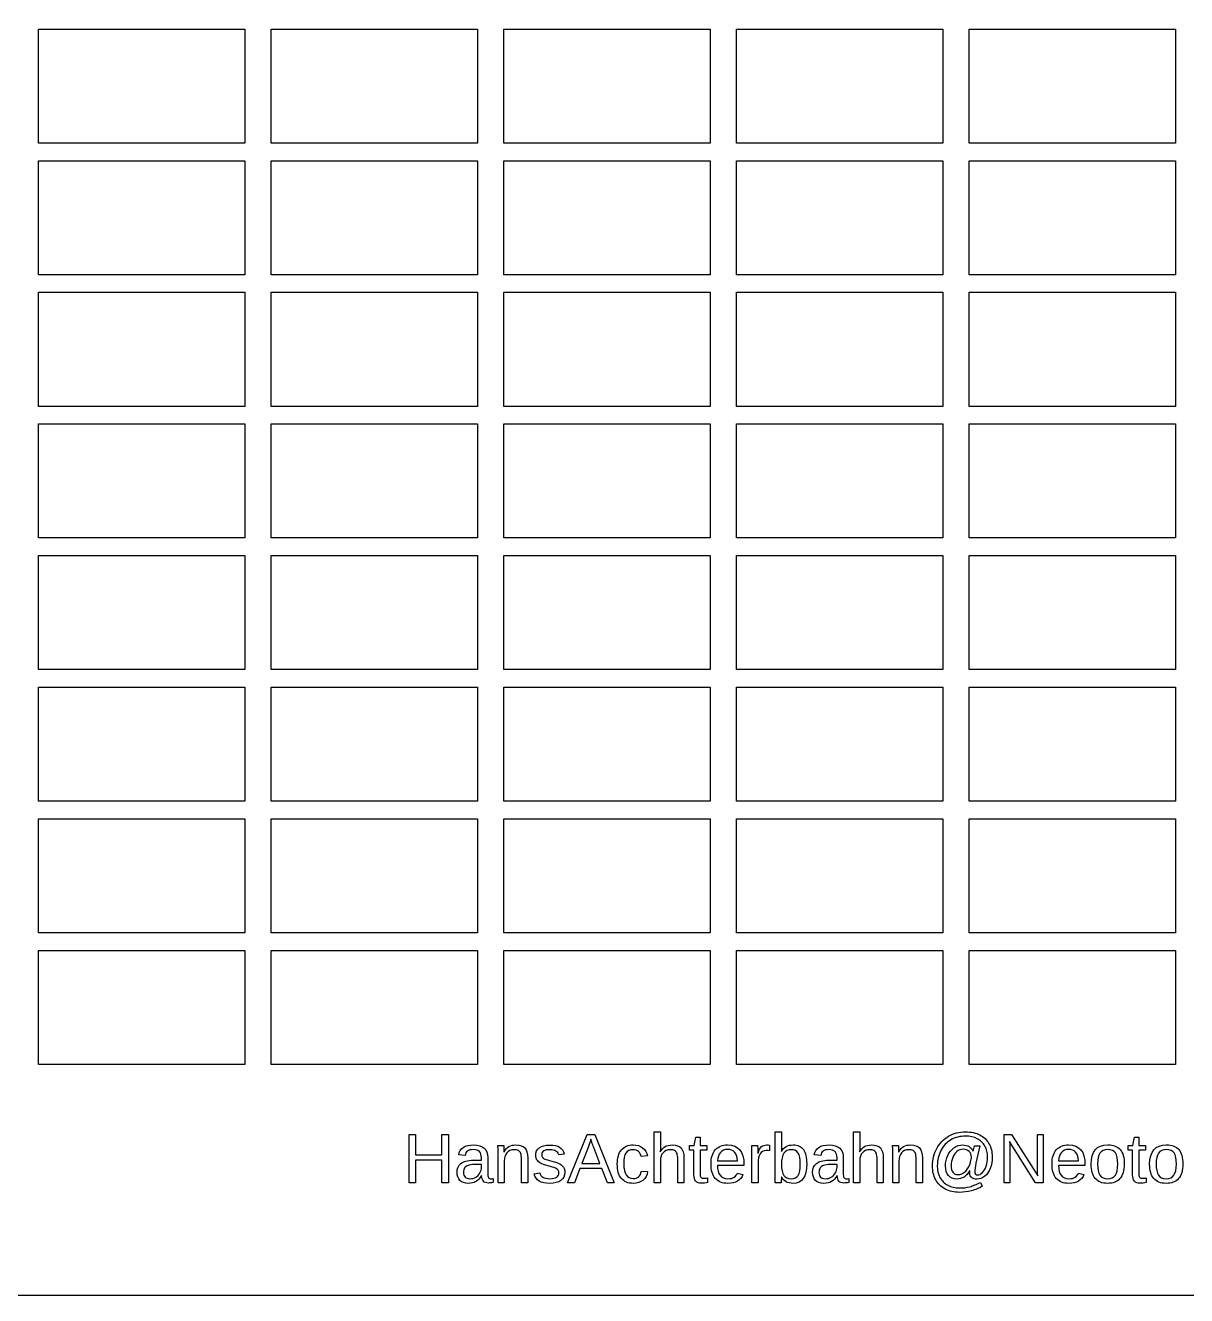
# Model space of a CAD drawing. Extents: x 0 to 218, y 0 to 155.
# Drawn here: x 57.7 to 127.7, y 0.1 to 76.7 of the extents above; entities that cross this region are included whole.
import ezdxf

# ---------------------------------------------------------------- set-up
doc = ezdxf.new("R2010")
doc.units = 0
doc.layers.add('Ebene_1', color=7, linetype='CONTINUOUS')

msp = doc.modelspace()

# ---------------------------------------------------------------- linework, layer by layer
at = {"layer": 'Ebene_1', "color": 7}
for points in [[(0.131722, 154.868278), (217.86828, 154.868278), (217.86828, 154.868278), (217.86828, 0.131717), (217.86828, 0.131717), (0.131722, 0.131717), (0.131722, 0.131717), (0.131722, 154.868278), (0.131722, 154.868278)], [(58.504169, 76.514539), (70.939586, 76.514539), (70.939586, 76.514539), (70.939586, 69.635369), (70.939586, 69.635369), (58.504169, 69.635369), (58.504169, 69.635369), (58.504169, 76.514539), (58.504169, 76.514539)], [(72.527084, 76.514539), (84.962501, 76.514539), (84.962501, 76.514539), (84.962501, 69.635369), (84.962501, 69.635369), (72.527084, 69.635369), (72.527084, 69.635369), (72.527084, 76.514539), (72.527084, 76.514539)], [(86.550003, 76.514539), (98.985419, 76.514539), (98.985419, 76.514539), (98.985419, 69.635369), (98.985419, 69.635369), (86.550003, 69.635369), (86.550003, 69.635369), (86.550003, 76.514539), (86.550003, 76.514539)], [(100.572922, 76.514539), (113.00834, 76.514539), (113.00834, 76.514539), (113.00834, 69.635369), (113.00834, 69.635369), (100.572922, 69.635369), (100.572922, 69.635369), (100.572922, 76.514539), (100.572922, 76.514539)], [(114.59587, 76.514539), (127.03129, 76.514539), (127.03129, 76.514539), (127.03129, 69.635369), (127.03129, 69.635369), (114.59587, 69.635369), (114.59587, 69.635369), (114.59587, 76.514539), (114.59587, 76.514539)], [(58.504169, 68.577031), (70.939586, 68.577031), (70.939586, 68.577031), (70.939586, 61.697862), (70.939586, 61.697862), (58.504169, 61.697862), (58.504169, 61.697862), (58.504169, 68.577031), (58.504169, 68.577031)], [(72.527084, 68.577031), (84.962501, 68.577031), (84.962501, 68.577031), (84.962501, 61.697862), (84.962501, 61.697862), (72.527084, 61.697862), (72.527084, 61.697862), (72.527084, 68.577031), (72.527084, 68.577031)], [(86.550003, 68.577031), (98.985419, 68.577031), (98.985419, 68.577031), (98.985419, 61.697862), (98.985419, 61.697862), (86.550003, 61.697862), (86.550003, 61.697862), (86.550003, 68.577031), (86.550003, 68.577031)], [(100.572922, 68.577031), (113.00834, 68.577031), (113.00834, 68.577031), (113.00834, 61.697862), (113.00834, 61.697862), (100.572922, 61.697862), (100.572922, 61.697862), (100.572922, 68.577031), (100.572922, 68.577031)], [(114.59587, 68.577031), (127.03129, 68.577031), (127.03129, 68.577031), (127.03129, 61.697862), (127.03129, 61.697862), (114.59587, 61.697862), (114.59587, 61.697862), (114.59587, 68.577031), (114.59587, 68.577031)], [(58.504169, 60.639523), (70.939586, 60.639523), (70.939586, 60.639523), (70.939586, 53.760354), (70.939586, 53.760354), (58.504169, 53.760354), (58.504169, 53.760354), (58.504169, 60.639523), (58.504169, 60.639523)], [(72.527084, 60.639523), (84.962501, 60.639523), (84.962501, 60.639523), (84.962501, 53.760354), (84.962501, 53.760354), (72.527084, 53.760354), (72.527084, 53.760354), (72.527084, 60.639523), (72.527084, 60.639523)], [(86.550003, 60.639523), (98.985419, 60.639523), (98.985419, 60.639523), (98.985419, 53.760354), (98.985419, 53.760354), (86.550003, 53.760354), (86.550003, 53.760354), (86.550003, 60.639523), (86.550003, 60.639523)], [(100.572922, 60.639523), (113.00834, 60.639523), (113.00834, 60.639523), (113.00834, 53.760354), (113.00834, 53.760354), (100.572922, 53.760354), (100.572922, 53.760354), (100.572922, 60.639523), (100.572922, 60.639523)], [(114.59587, 60.639523), (127.03129, 60.639523), (127.03129, 60.639523), (127.03129, 53.760354), (127.03129, 53.760354), (114.59587, 53.760354), (114.59587, 53.760354), (114.59587, 60.639523), (114.59587, 60.639523)], [(58.504169, 52.702039), (70.939586, 52.702039), (70.939586, 52.702039), (70.939586, 45.822867), (70.939586, 45.822867), (58.504169, 45.822867), (58.504169, 45.822867), (58.504169, 52.702039), (58.504169, 52.702039)], [(72.527084, 52.702039), (84.962501, 52.702039), (84.962501, 52.702039), (84.962501, 45.822867), (84.962501, 45.822867), (72.527084, 45.822867), (72.527084, 45.822867), (72.527084, 52.702039), (72.527084, 52.702039)], [(86.550003, 52.702039), (98.985419, 52.702039), (98.985419, 52.702039), (98.985419, 45.822867), (98.985419, 45.822867), (86.550003, 45.822867), (86.550003, 45.822867), (86.550003, 52.702039), (86.550003, 52.702039)], [(100.572922, 52.702039), (113.00834, 52.702039), (113.00834, 52.702039), (113.00834, 45.822867), (113.00834, 45.822867), (100.572922, 45.822867), (100.572922, 45.822867), (100.572922, 52.702039), (100.572922, 52.702039)], [(114.59587, 52.702039), (127.03129, 52.702039), (127.03129, 52.702039), (127.03129, 45.822867), (127.03129, 45.822867), (114.59587, 45.822867), (114.59587, 45.822867), (114.59587, 52.702039), (114.59587, 52.702039)], [(58.504169, 44.764527), (70.939586, 44.764527), (70.939586, 44.764527), (70.939586, 37.885357), (70.939586, 37.885357), (58.504169, 37.885357), (58.504169, 37.885357), (58.504169, 44.764527), (58.504169, 44.764527)], [(72.527084, 44.764527), (84.962501, 44.764527), (84.962501, 44.764527), (84.962501, 37.885357), (84.962501, 37.885357), (72.527084, 37.885357), (72.527084, 37.885357), (72.527084, 44.764527), (72.527084, 44.764527)], [(86.550003, 44.764527), (98.985419, 44.764527), (98.985419, 44.764527), (98.985419, 37.885357), (98.985419, 37.885357), (86.550003, 37.885357), (86.550003, 37.885357), (86.550003, 44.764527), (86.550003, 44.764527)], [(100.572922, 44.764527), (113.00834, 44.764527), (113.00834, 44.764527), (113.00834, 37.885357), (113.00834, 37.885357), (100.572922, 37.885357), (100.572922, 37.885357), (100.572922, 44.764527), (100.572922, 44.764527)], [(114.59587, 44.764527), (127.03129, 44.764527), (127.03129, 44.764527), (127.03129, 37.885357), (127.03129, 37.885357), (114.59587, 37.885357), (114.59587, 37.885357), (114.59587, 44.764527), (114.59587, 44.764527)], [(58.504169, 36.827027), (70.939586, 36.827027), (70.939586, 36.827027), (70.939586, 29.947857), (70.939586, 29.947857), (58.504169, 29.947857), (58.504169, 29.947857), (58.504169, 36.827027), (58.504169, 36.827027)], [(72.527084, 36.827027), (84.962501, 36.827027), (84.962501, 36.827027), (84.962501, 29.947857), (84.962501, 29.947857), (72.527084, 29.947857), (72.527084, 29.947857), (72.527084, 36.827027), (72.527084, 36.827027)], [(86.550003, 36.827027), (98.985419, 36.827027), (98.985419, 36.827027), (98.985419, 29.947857), (98.985419, 29.947857), (86.550003, 29.947857), (86.550003, 29.947857), (86.550003, 36.827027), (86.550003, 36.827027)], [(100.572922, 36.827027), (113.00834, 36.827027), (113.00834, 36.827027), (113.00834, 29.947857), (113.00834, 29.947857), (100.572922, 29.947857), (100.572922, 29.947857), (100.572922, 36.827027), (100.572922, 36.827027)], [(114.59587, 36.827027), (127.03129, 36.827027), (127.03129, 36.827027), (127.03129, 29.947857), (127.03129, 29.947857), (114.59587, 29.947857), (114.59587, 29.947857), (114.59587, 36.827027), (114.59587, 36.827027)], [(58.504169, 28.889527), (70.939586, 28.889527), (70.939586, 28.889527), (70.939586, 22.010357), (70.939586, 22.010357), (58.504169, 22.010357), (58.504169, 22.010357), (58.504169, 28.889527), (58.504169, 28.889527)], [(72.527084, 28.889527), (84.962501, 28.889527), (84.962501, 28.889527), (84.962501, 22.010357), (84.962501, 22.010357), (72.527084, 22.010357), (72.527084, 22.010357), (72.527084, 28.889527), (72.527084, 28.889527)], [(86.550003, 28.889527), (98.985419, 28.889527), (98.985419, 28.889527), (98.985419, 22.010357), (98.985419, 22.010357), (86.550003, 22.010357), (86.550003, 22.010357), (86.550003, 28.889527), (86.550003, 28.889527)], [(100.572922, 28.889527), (113.00834, 28.889527), (113.00834, 28.889527), (113.00834, 22.010357), (113.00834, 22.010357), (100.572922, 22.010357), (100.572922, 22.010357), (100.572922, 28.889527), (100.572922, 28.889527)], [(114.59587, 28.889527), (127.03129, 28.889527), (127.03129, 28.889527), (127.03129, 22.010357), (127.03129, 22.010357), (114.59587, 22.010357), (114.59587, 22.010357), (114.59587, 28.889527), (114.59587, 28.889527)], [(58.504169, 20.952057), (70.939586, 20.952057), (70.939586, 20.952057), (70.939586, 14.072887), (70.939586, 14.072887), (58.504169, 14.072887), (58.504169, 14.072887), (58.504169, 20.952057), (58.504169, 20.952057)], [(72.527084, 20.952057), (84.962501, 20.952057), (84.962501, 20.952057), (84.962501, 14.072887), (84.962501, 14.072887), (72.527084, 14.072887), (72.527084, 14.072887), (72.527084, 20.952057), (72.527084, 20.952057)], [(86.550003, 20.952057), (98.985419, 20.952057), (98.985419, 20.952057), (98.985419, 14.072887), (98.985419, 14.072887), (86.550003, 14.072887), (86.550003, 14.072887), (86.550003, 20.952057), (86.550003, 20.952057)], [(100.572922, 20.952057), (113.00834, 20.952057), (113.00834, 20.952057), (113.00834, 14.072887), (113.00834, 14.072887), (100.572922, 14.072887), (100.572922, 14.072887), (100.572922, 20.952057), (100.572922, 20.952057)], [(114.59587, 20.952057), (127.03129, 20.952057), (127.03129, 20.952057), (127.03129, 14.072887), (127.03129, 14.072887), (114.59587, 14.072887), (114.59587, 14.072887), (114.59587, 20.952057), (114.59587, 20.952057)], [(82.806757, 6.941327), (82.806757, 8.291117), (81.231659, 8.291117), (81.231659, 6.941327), (80.836851, 6.941327), (80.836851, 9.853807), (81.231659, 9.853807), (81.231659, 8.621847), (82.806757, 8.621847), (82.806757, 9.853807), (83.201565, 9.853807), (83.201565, 6.941327)], [(92.790643, 6.941327), (92.457847, 7.792957), (91.130796, 7.792957), (90.795933, 6.941327), (90.386656, 6.941327), (91.575214, 9.853807), (92.023765, 9.853807), (93.193719, 6.941327)], [(114.72824, 8.485457)], [(93.774562, 8.069987)], [(104.40957, 8.057537)], [(104.800253, 8.069867)], [(123.55052, 8.061667)], [(123.94119, 8.061667)], [(127.08105, 8.061667)], [(127.47173, 8.061667)], [(90.225426, 7.559407)]]:
    msp.add_lwpolyline(points, close=True, dxfattribs=at)
for points in [[(95.988379, 8.260057), (95.988379, 6.941277), (95.61631, 6.941277), (95.61631, 10.008787), (95.988381, 10.008787), (95.988381, 9.210907)], [(102.908891, 7.402227), (102.908891, 10.008787), (103.280962, 10.008787), (103.280962, 9.134427)], [(108.00213, 8.260057), (108.00213, 6.941277), (107.63006, 6.941277), (107.63006, 10.008787), (108.00213, 10.008787), (108.00213, 9.210907)], [(91.794322, 9.556157), (91.775722, 9.498257)], [(91.850136, 9.384567), (91.794322, 9.556157)], [(98.001694, 7.414697), (98.001694, 8.907107), (97.743312, 8.907107), (97.743312, 9.177897), (98.016164, 9.177897), (98.125718, 9.678117), (98.373765, 9.678117), (98.373765, 9.177897), (98.787176, 9.177897), (98.787176, 8.907107), (98.373765, 8.907107), (98.373765, 7.495307)], [(102.549257, 9.198527), (102.549257, 8.857457)], [(118.58545, 6.941327), (117.02689, 9.421797), (117.03719, 9.221287), (117.04749, 8.876097), (117.04749, 6.941327), (116.69609, 6.941327), (116.69609, 9.853807), (117.15497, 9.853807), (118.73007, 7.356807)], [(118.70527, 7.943847), (118.70527, 9.853807), (119.0608, 9.853807), (119.0608, 6.941327), (118.58545, 6.941327)], [(124.44349, 7.414697), (124.44349, 8.907107), (124.18511, 8.907107), (124.18511, 9.177897), (124.45796, 9.177897), (124.56751, 9.678117), (124.81556, 9.678117), (124.81556, 9.177897), (125.22897, 9.177897), (125.22897, 8.907107), (124.81556, 8.907107), (124.81556, 7.495307)], [(84.21649, 8.580287), (83.827883, 8.615387)], [(84.69398, 8.297317), (85.196275, 8.305317), (85.196275, 8.427267)], [(85.572479, 8.466557), (85.572479, 7.503307)], [(86.186396, 9.177837), (86.537796, 9.177837)], [(86.570867, 8.237317), (86.570867, 6.941277), (86.198796, 6.941277), (86.198796, 8.700347)], [(86.554296, 8.795437), (86.560496, 8.795437)], [(87.984699, 8.431587), (87.984699, 6.941237), (87.610598, 6.941327)], [(90.186153, 8.665267), (89.85129, 8.623967)], [(91.62276, 9.057977), (91.25069, 8.100927), (92.340029, 8.100927), (91.965891, 9.062107)], [(95.198765, 8.551577), (94.816359, 8.522677)], [(95.971781, 8.795427), (95.978045, 8.795477)], [(97.402248, 8.431677), (97.402248, 6.941327), (97.02811, 6.941327), (97.02811, 8.359327)], [(101.490889, 9.177887), (101.842289, 9.177887)], [(101.503289, 6.941327), (101.503289, 8.656987)], [(101.858829, 8.721067), (101.867129, 8.721067)], [(103.272662, 8.818167), (103.280962, 8.818167)], [(105.64774, 8.580287), (105.25913, 8.615387)], [(106.12523, 8.297317), (106.62752, 8.305317), (106.62752, 8.427267)], [(107.00373, 8.466557), (107.00373, 7.503307)], [(107.98613, 8.795427), (107.99178, 8.795477)], [(109.41598, 8.431677), (109.41598, 6.941327), (109.04185, 6.941327), (109.04185, 8.359327)], [(109.9741, 9.177837), (110.3255, 9.177837)], [(110.35857, 8.237317), (110.35857, 6.941277), (109.9865, 6.941277), (109.9865, 8.700347)], [(110.3415, 8.795437), (110.3475, 8.795437)], [(111.7717, 8.431587), (111.7717, 6.941237), (111.39829, 6.941327)], [(114.82734, 8.841007), (114.83974, 8.841007), (114.92034, 9.171727), (115.2428, 9.171727), (115.00302, 8.125797)], [(115.9807, 8.501957), (115.98096, 8.501957)], [(85.196278, 7.861147), (85.196278, 8.045117), (84.789068, 8.037117)], [(87.610598, 6.941327), (87.610598, 8.359327)], [(89.479218, 7.881827), (89.212568, 7.952127)], [(101.019597, 8.030727), (101.019597, 7.981127), (99.423829, 7.981057)], [(99.427963, 8.266307), (100.635124, 8.266307)], [(101.875397, 8.107147), (101.875397, 6.941327), (101.503289, 6.941327)], [(106.62746, 7.861147), (106.62746, 8.045117), (106.22025, 8.037117)], [(111.39829, 6.941327), (111.39829, 8.359327)], [(114.6291, 7.520157), (114.6351, 7.664847), (114.6227, 7.664847)], [(121.57441, 8.030727), (121.57441, 7.981127), (119.97865, 7.981057)], [(119.98278, 8.266307), (121.18994, 8.266307)], [(84.404595, 6.899717), (84.404592, 6.899987)], [(84.48934, 7.179347), (84.489342, 7.179037)], [(85.208678, 7.368937), (85.196278, 7.368937)], [(85.90321, 7.184997), (85.90321, 6.953487)], [(88.379543, 7.466357), (88.708205, 7.530457)], [(94.834963, 7.631727), (95.211167, 7.606927)], [(98.824387, 7.232727), (98.824383, 6.957867)], [(100.633057, 7.522217), (100.959652, 7.429217)], [(103.256159, 6.941277), (102.896491, 6.941277)], [(103.280959, 7.288547), (103.276859, 7.288547)], [(105.83584, 6.899717), (105.83584, 6.899987)], [(105.92043, 7.179347), (105.92054, 7.179037)], [(106.63992, 7.368937), (106.62752, 7.368937)], [(107.33445, 7.184997), (107.33445, 6.953487)], [(115.26756, 6.955807), (115.38125, 6.724297)], [(121.18787, 7.522217), (121.51447, 7.429217)], [(125.2662, 7.232727), (125.26618, 6.957867)]]:
    msp.add_lwpolyline(points, dxfattribs=at)
for points in [[(113.35347, 9.744257), (113.658017, 9.920643), (113.99908, 10.008837), (114.37666, 10.008837)], [(114.37666, 10.008837), (114.708767, 10.008837), (114.9954, 9.946137), (115.23656, 9.820737)], [(83.827883, 8.615387), (83.89127, 9.017773), (84.190304, 9.218967), (84.724986, 9.218967)], [(84.724986, 9.218967), (85.006106, 9.218967), (85.217635, 9.154197), (85.359573, 9.024657)], [(86.856086, 9.122037), (86.969085, 9.18677), (87.108955, 9.219137), (87.275698, 9.219137)], [(87.275698, 9.219137), (87.520989, 9.219137), (87.700134, 9.157813), (87.813133, 9.035167)], [(88.685469, 9.051807), (88.831541, 9.159293), (89.043759, 9.213037), (89.322123, 9.213037)], [(89.322123, 9.213037), (89.568792, 9.213037), (89.764473, 9.169627), (89.909167, 9.082807)], [(91.775722, 9.498257), (91.741269, 9.383877), (91.690281, 9.237117), (91.62276, 9.057977)], [(91.965891, 9.062107), (91.927304, 9.157193), (91.888719, 9.26468), (91.850136, 9.384567)], [(93.634002, 8.921577), (93.799367, 9.120017), (94.036389, 9.219237), (94.34507, 9.219237)], [(94.34507, 9.219237), (94.573824, 9.219237), (94.763304, 9.15998), (94.913511, 9.041467)], [(95.988381, 9.210907), (95.988381, 9.126847), (95.985614, 9.04003), (95.980081, 8.950457)], [(96.265366, 9.115867), (96.378365, 9.184773), (96.520992, 9.219227), (96.693247, 9.219227)], [(96.693247, 9.219227), (96.935782, 9.219227), (97.114238, 9.158593), (97.228615, 9.037327)], [(99.291537, 8.923697), (99.46517, 9.120757), (99.712528, 9.219287), (100.033611, 9.219287)], [(100.033611, 9.219287), (100.690935, 9.219287), (101.019597, 8.8231), (101.019597, 8.030727)], [(102.071767, 9.113807), (102.148937, 9.184087), (102.257802, 9.219227), (102.398362, 9.219227)], [(102.398362, 9.219227), (102.447969, 9.219227), (102.498267, 9.212327), (102.549257, 9.198527)], [(103.553813, 9.126157), (103.66819, 9.188157), (103.809439, 9.219157), (103.97756, 9.219157)], [(103.97756, 9.219157), (104.260055, 9.219157), (104.46745, 9.12407), (104.599743, 8.933897)], [(105.25913, 8.615387), (105.32253, 9.017773), (105.621567, 9.218967), (106.15624, 9.218967)], [(106.15624, 9.218967), (106.437353, 9.218967), (106.64888, 9.154197), (106.79082, 9.024657)], [(108.00213, 9.210907), (108.00213, 9.126847), (107.999463, 9.04003), (107.99413, 8.950457)], [(108.2791, 9.115867), (108.3921, 9.184773), (108.534727, 9.219227), (108.70698, 9.219227)], [(108.70698, 9.219227), (108.949513, 9.219227), (109.12797, 9.158593), (109.24235, 9.037327)], [(110.64308, 9.122037), (110.75608, 9.18677), (110.895953, 9.219137), (111.0627, 9.219137)], [(111.0627, 9.219137), (111.307987, 9.219137), (111.48713, 9.157813), (111.60013, 9.035167)], [(112.63826, 9.008387), (112.81052, 9.323953), (113.048923, 9.569243), (113.35347, 9.744257)], [(113.49609, 9.527267), (113.239777, 9.379813), (113.038583, 9.166907), (112.89251, 8.888547)], [(114.38079, 9.748437), (114.04731, 9.748437), (113.75241, 9.674713), (113.49609, 9.527267)], [(113.67392, 9.045637), (113.833773, 9.160017), (114.01085, 9.217207), (114.20515, 9.217207)], [(114.20515, 9.217207), (114.506943, 9.217207), (114.71434, 9.091807), (114.82734, 8.841007)], [(115.08153, 9.593407), (114.88171, 9.69676), (114.64813, 9.748437), (114.38079, 9.748437)], [(115.54041, 9.153127), (115.434303, 9.344673), (115.281343, 9.491433), (115.08153, 9.593407)], [(115.23656, 9.820737), (115.477713, 9.696717), (115.66168, 9.521017), (115.78846, 9.293637)], [(115.78846, 9.293637), (115.91662, 9.066263), (115.9807, 8.80237), (115.9807, 8.501957)], [(119.84635, 8.923697), (120.019983, 9.120757), (120.267343, 9.219287), (120.58843, 9.219287)], [(120.58843, 9.219287), (121.24575, 9.219287), (121.57441, 8.8231), (121.57441, 8.030727)], [(121.94235, 8.061667), (121.94235, 8.833373), (122.276523, 9.219227), (122.94487, 9.219227)], [(122.94487, 9.219227), (123.286623, 9.219227), (123.538117, 9.12483), (123.69935, 8.936037)], [(125.47288, 8.061667), (125.47288, 8.833373), (125.807057, 9.219227), (126.47541, 9.219227)], [(126.47541, 9.219227), (126.817163, 9.219227), (127.068653, 9.12483), (127.22988, 8.936037)], [(84.352916, 8.851067), (84.277124, 8.794533), (84.231649, 8.704273), (84.21649, 8.580287)], [(84.716718, 8.935767), (84.549975, 8.935767), (84.428708, 8.907533), (84.352916, 8.851067)], [(85.08052, 8.817947), (85.00335, 8.896493), (84.882083, 8.935767), (84.716718, 8.935767)], [(85.196275, 8.427267), (85.196275, 8.609173), (85.15769, 8.7394), (85.08052, 8.817947)], [(85.359573, 9.024657), (85.50151, 8.896503), (85.572479, 8.71047), (85.572479, 8.466557)], [(86.198796, 8.700347), (86.198796, 8.960793), (86.194663, 9.119957), (86.186396, 9.177837)], [(86.537796, 9.177837), (86.539196, 9.17097), (86.540563, 9.15237), (86.541896, 9.122037)], [(86.541896, 9.122037), (86.543296, 9.091703), (86.544663, 9.056563), (86.545996, 9.016617)], [(86.545996, 9.016617), (86.548729, 8.978017), (86.551496, 8.90429), (86.554296, 8.795437)], [(86.560496, 8.795437), (86.645935, 8.949777), (86.744465, 9.058643), (86.856086, 9.122037)], [(86.725896, 8.747887), (86.622543, 8.62524), (86.570867, 8.45505), (86.570867, 8.237317)], [(87.149643, 8.931857), (86.970498, 8.931857), (86.829249, 8.870533), (86.725896, 8.747887)], [(87.428695, 8.878157), (87.365308, 8.913957), (87.272291, 8.931857), (87.149643, 8.931857)], [(87.567188, 8.702457), (87.538248, 8.783763), (87.492084, 8.84233), (87.428695, 8.878157)], [(87.610598, 8.359327), (87.610598, 8.50678), (87.596128, 8.621157), (87.567188, 8.702457)], [(87.813133, 9.035167), (87.92751, 8.9139), (87.984699, 8.712707), (87.984699, 8.431587)], [(88.468428, 8.586717), (88.468428, 8.790663), (88.540775, 8.945693), (88.685469, 9.051807)], [(88.544908, 8.307657), (88.493921, 8.38345), (88.468428, 8.47647), (88.468428, 8.586717)], [(88.950053, 8.855447), (88.870126, 8.804447), (88.830163, 8.727277), (88.830163, 8.623937)], [(88.830163, 8.623937), (88.830163, 8.560537), (88.8467, 8.508173), (88.879773, 8.466847)], [(88.879773, 8.466847), (88.912846, 8.425513), (88.961767, 8.390373), (89.026534, 8.361427)], [(89.322123, 8.931947), (89.154002, 8.931947), (89.029979, 8.906447), (88.950053, 8.855447)], [(89.683858, 8.851347), (89.594285, 8.90508), (89.473707, 8.931947), (89.322123, 8.931947)], [(89.85129, 8.623967), (89.830617, 8.723187), (89.774806, 8.79898), (89.683858, 8.851347)], [(89.909167, 9.082807), (90.055239, 8.995993), (90.147568, 8.856813), (90.186153, 8.665267)], [(93.385955, 8.061677), (93.385955, 8.437883), (93.468637, 8.724517), (93.634002, 8.921577)], [(93.906854, 8.731447), (93.818659, 8.600533), (93.774562, 8.380047), (93.774562, 8.069987)], [(94.334735, 8.927817), (94.137675, 8.927817), (93.995048, 8.86236), (93.906854, 8.731447)], [(94.669598, 8.818267), (94.59105, 8.8913), (94.479429, 8.927817), (94.334735, 8.927817)], [(94.816359, 8.522677), (94.797066, 8.646697), (94.748145, 8.745227), (94.669598, 8.818267)], [(94.913511, 9.041467), (95.065095, 8.922953), (95.16018, 8.759657), (95.198765, 8.551577)], [(95.980081, 8.950457), (95.975948, 8.860883), (95.973181, 8.809207), (95.971781, 8.795427)], [(95.978045, 8.795477), (96.057972, 8.94155), (96.153745, 9.048347), (96.265366, 9.115867)], [(96.145475, 8.749947), (96.040744, 8.62868), (95.988379, 8.465383), (95.988379, 8.260057)], [(96.567155, 8.931857), (96.392144, 8.931857), (96.251584, 8.87122), (96.145475, 8.749947)], [(96.842073, 8.878157), (96.775926, 8.913957), (96.684287, 8.931857), (96.567155, 8.931857)], [(96.9847, 8.708657), (96.95576, 8.78583), (96.908218, 8.84233), (96.842073, 8.878157)], [(97.02811, 8.359327), (97.02811, 8.516427), (97.01364, 8.63287), (96.9847, 8.708657)], [(97.228615, 9.037327), (97.34437, 8.917433), (97.402248, 8.71555), (97.402248, 8.431677)], [(99.033155, 8.074137), (99.033155, 8.44345), (99.119282, 8.726637), (99.291537, 8.923697)], [(99.597462, 8.762407), (99.492731, 8.642513), (99.436231, 8.477147), (99.427963, 8.266307)], [(100.02741, 8.944307), (99.846887, 8.944307), (99.703571, 8.883673), (99.597462, 8.762407)], [(100.45529, 8.781007), (100.356071, 8.889873), (100.213445, 8.944307), (100.02741, 8.944307)], [(100.635124, 8.266307), (100.614451, 8.501953), (100.554506, 8.67352), (100.45529, 8.781007)], [(101.503289, 8.656987), (101.503289, 8.81408), (101.499156, 8.987713), (101.490889, 9.177887)], [(101.842289, 9.177887), (101.853316, 8.924327), (101.858829, 8.772053), (101.858829, 8.721067)], [(101.867129, 8.721067), (101.926382, 8.912613), (101.994595, 9.043527), (102.071767, 9.113807)], [(101.997353, 8.677657), (101.916049, 8.545363), (101.875397, 8.355193), (101.875397, 8.107147)], [(102.35082, 8.878157), (102.19648, 8.878157), (102.078658, 8.811323), (101.997353, 8.677657)], [(102.549257, 8.857457), (102.49965, 8.871257), (102.433505, 8.878157), (102.35082, 8.878157)], [(103.280962, 9.134427), (103.280962, 9.044853), (103.278195, 8.939433), (103.272662, 8.818167)], [(103.423585, 8.716927), (103.328501, 8.573613), (103.280959, 8.346237), (103.280959, 8.034797)], [(103.280962, 8.818167), (103.349863, 8.96148), (103.440814, 9.064143), (103.553813, 9.126157)], [(103.882472, 8.931907), (103.67301, 8.931907), (103.520048, 8.860247), (103.423585, 8.716927)], [(104.28555, 8.729327), (104.202863, 8.86438), (104.068504, 8.931907), (103.882472, 8.931907)], [(104.40957, 8.057537), (104.40957, 8.37035), (104.36823, 8.59428), (104.28555, 8.729327)], [(104.599743, 8.933897), (104.733416, 8.74373), (104.800253, 8.45572), (104.800253, 8.069867)], [(105.78416, 8.851067), (105.708373, 8.794533), (105.6629, 8.704273), (105.64774, 8.580287)], [(106.14797, 8.935767), (105.981223, 8.935767), (105.859953, 8.907533), (105.78416, 8.851067)], [(106.51177, 8.817947), (106.434597, 8.896493), (106.31333, 8.935767), (106.14797, 8.935767)], [(106.62752, 8.427267), (106.62752, 8.609173), (106.588937, 8.7394), (106.51177, 8.817947)], [(106.79082, 9.024657), (106.93276, 8.896503), (107.00373, 8.71047), (107.00373, 8.466557)], [(107.99413, 8.950457), (107.99013, 8.860883), (107.987463, 8.809207), (107.98613, 8.795427)], [(107.99178, 8.795477), (108.071707, 8.94155), (108.16748, 9.048347), (108.2791, 9.115867)], [(108.15922, 8.749947), (108.054493, 8.62868), (108.00213, 8.465383), (108.00213, 8.260057)], [(108.5809, 8.931857), (108.405893, 8.931857), (108.265333, 8.87122), (108.15922, 8.749947)], [(108.85582, 8.878157), (108.789687, 8.913957), (108.698047, 8.931857), (108.5809, 8.931857)], [(108.99845, 8.708657), (108.969517, 8.78583), (108.921973, 8.84233), (108.85582, 8.878157)], [(109.04185, 8.359327), (109.04185, 8.516427), (109.027383, 8.63287), (108.99845, 8.708657)], [(109.24235, 9.037327), (109.358103, 8.917433), (109.41598, 8.71555), (109.41598, 8.431677)], [(109.9865, 8.700347), (109.9865, 8.960793), (109.982367, 9.119957), (109.9741, 9.177837)], [(110.3255, 9.177837), (110.326833, 9.17097), (110.328167, 9.15237), (110.3295, 9.122037)], [(110.3295, 9.122037), (110.330833, 9.091703), (110.332167, 9.056563), (110.3335, 9.016617)], [(110.3335, 9.016617), (110.336167, 8.978017), (110.338833, 8.90429), (110.3415, 8.795437)], [(110.3475, 8.795437), (110.432933, 8.949777), (110.53146, 9.058643), (110.64308, 9.122037)], [(110.5136, 8.747887), (110.410247, 8.62524), (110.35857, 8.45505), (110.35857, 8.237317)], [(110.93735, 8.931857), (110.758203, 8.931857), (110.616953, 8.870533), (110.5136, 8.747887)], [(111.2164, 8.878157), (111.153, 8.913957), (111.059983, 8.931857), (110.93735, 8.931857)], [(111.35489, 8.702457), (111.325957, 8.783763), (111.279793, 8.84233), (111.2164, 8.878157)], [(111.39829, 8.359327), (111.39829, 8.50678), (111.383823, 8.621157), (111.35489, 8.702457)], [(111.60013, 9.035167), (111.71451, 8.9139), (111.7717, 8.712707), (111.7717, 8.431587)], [(112.38195, 7.956257), (112.38195, 8.342103), (112.467387, 8.692813), (112.63826, 9.008387)], [(112.89251, 8.888547), (112.746437, 8.61156), (112.6734, 8.300813), (112.6734, 7.956307)], [(113.16749, 7.952167), (113.16749, 8.178167), (113.211587, 8.388317), (113.29978, 8.582617)], [(113.29978, 8.582617), (113.389353, 8.776923), (113.514067, 8.931263), (113.67392, 9.045637)], [(113.60177, 8.458587), (113.53977, 8.304247), (113.50877, 8.136817), (113.50877, 7.956297)], [(113.85602, 8.822387), (113.748533, 8.735573), (113.663783, 8.614307), (113.60177, 8.458587)], [(114.22809, 8.954677), (114.08891, 8.954677), (113.964887, 8.91058), (113.85602, 8.822387)], [(114.59189, 8.824457), (114.500943, 8.91127), (114.379677, 8.954677), (114.22809, 8.954677)], [(114.72832, 8.485457), (114.72832, 8.626017), (114.682843, 8.739017), (114.59189, 8.824457)], [(114.68074, 8.185737), (114.712407, 8.312517), (114.72824, 8.412423), (114.72824, 8.485457)], [(115.69958, 8.497867), (115.69958, 8.74454), (115.646523, 8.96296), (115.54041, 9.153127)], [(115.61898, 7.943897), (115.672713, 8.110643), (115.69958, 8.2953), (115.69958, 8.497867)], [(115.98096, 8.501957), (115.98096, 8.245643), (115.940997, 8.013443), (115.86107, 7.805357)], [(119.58797, 8.074137), (119.58797, 8.44345), (119.674097, 8.726637), (119.84635, 8.923697)], [(120.15228, 8.762407), (120.047547, 8.642513), (119.991047, 8.477147), (119.98278, 8.266307)], [(120.58223, 8.944307), (120.401703, 8.944307), (120.258387, 8.883673), (120.15228, 8.762407)], [(121.01011, 8.781007), (120.91089, 8.889873), (120.768263, 8.944307), (120.58223, 8.944307)], [(121.18994, 8.266307), (121.169273, 8.501953), (121.10933, 8.67352), (121.01011, 8.781007)], [(122.47772, 8.729327), (122.381253, 8.587393), (122.33302, 8.36484), (122.33302, 8.061667)], [(122.95107, 8.944307), (122.733343, 8.944307), (122.57556, 8.872647), (122.47772, 8.729327)], [(123.41203, 8.733467), (123.321077, 8.874027), (123.167423, 8.944307), (122.95107, 8.944307)], [(123.55052, 8.061667), (123.55052, 8.370353), (123.504357, 8.594287), (123.41203, 8.733467)], [(123.69935, 8.936037), (123.860577, 8.748623), (123.94119, 8.457167), (123.94119, 8.061667)], [(126.00825, 8.729327), (125.91179, 8.587393), (125.86356, 8.36484), (125.86356, 8.061667)], [(126.48161, 8.944307), (126.263877, 8.944307), (126.10609, 8.872647), (126.00825, 8.729327)], [(126.94256, 8.733467), (126.851613, 8.874027), (126.697963, 8.944307), (126.48161, 8.944307)], [(127.08105, 8.061667), (127.08105, 8.370353), (127.034887, 8.594287), (126.94256, 8.733467)], [(127.22988, 8.936037), (127.391113, 8.748623), (127.47173, 8.457167), (127.47173, 8.061667)], [(83.728664, 7.565577), (83.728664, 7.79709), (83.804456, 7.974857), (83.956041, 8.098877)], [(83.956041, 8.098877), (84.109003, 8.222903), (84.354983, 8.28905), (84.69398, 8.297317)], [(84.18342, 7.830447), (84.135187, 7.761547), (84.11107, 7.671287), (84.11107, 7.559667)], [(84.390126, 7.983417), (84.300553, 7.95035), (84.231651, 7.89936), (84.18342, 7.830447)], [(84.789068, 8.037117), (84.614057, 8.03445), (84.481077, 8.01655), (84.390126, 7.983417)], [(85.103258, 7.526287), (85.165271, 7.635147), (85.196278, 7.746767), (85.196278, 7.861147)], [(88.755748, 8.113357), (88.666176, 8.16709), (88.595896, 8.231857), (88.544908, 8.307657)], [(89.212568, 7.952127), (88.998972, 8.00726), (88.846699, 8.061003), (88.755748, 8.113357)], [(89.026534, 8.361427), (89.091301, 8.332493), (89.227726, 8.29253), (89.435811, 8.241537)], [(89.435811, 8.241537), (89.63287, 8.191937), (89.774808, 8.145773), (89.861625, 8.103047)], [(89.77274, 7.745407), (89.712107, 7.80054), (89.614266, 7.846013), (89.479218, 7.881827)], [(89.86369, 7.530427), (89.86369, 7.61862), (89.833373, 7.69028), (89.77274, 7.745407)], [(89.861625, 8.103047), (89.948442, 8.061713), (90.016655, 8.015547), (90.066264, 7.964547)], [(90.066264, 7.964547), (90.117251, 7.913547), (90.156525, 7.854293), (90.184086, 7.786787)], [(90.184086, 7.786787), (90.211646, 7.720653), (90.225426, 7.64486), (90.225426, 7.559407)], [(93.631935, 7.195587), (93.467948, 7.39402), (93.385955, 7.682717), (93.385955, 8.061677)], [(93.774562, 8.069937), (93.774562, 7.772283), (93.821415, 7.551797), (93.915122, 7.408477)], [(99.291537, 7.195637), (99.119282, 7.392697), (99.033155, 7.68553), (99.033155, 8.074137)], [(99.423829, 7.981057), (99.423829, 7.724743), (99.476883, 7.526993), (99.582992, 7.387807)], [(103.280959, 8.034797), (103.280959, 7.741277), (103.327812, 7.524237), (103.421518, 7.383677)], [(104.80025, 8.069937), (104.80025, 7.28997), (104.526019, 6.899987), (103.977557, 6.899987)], [(104.28348, 7.381607), (104.36754, 7.520793), (104.40957, 7.746103), (104.40957, 8.057537)], [(105.15991, 7.565577), (105.15991, 7.79709), (105.235703, 7.974857), (105.38729, 8.098877)], [(105.38729, 8.098877), (105.54025, 8.222903), (105.78623, 8.28905), (106.12523, 8.297317)], [(105.61461, 7.830447), (105.566343, 7.761547), (105.54221, 7.671287), (105.54221, 7.559667)], [(105.82131, 7.983417), (105.731737, 7.95035), (105.662837, 7.89936), (105.61461, 7.830447)], [(106.22025, 8.037117), (106.045243, 8.03445), (105.912263, 8.01655), (105.82131, 7.983417)], [(106.53446, 7.526287), (106.59646, 7.635147), (106.62746, 7.746767), (106.62746, 7.861147)], [(112.57832, 7.114957), (112.447407, 7.35887), (112.38195, 7.639303), (112.38195, 7.956257)], [(112.6734, 7.956307), (112.6734, 7.69034), (112.727147, 7.455383), (112.83464, 7.251437)], [(113.34526, 7.367187), (113.226747, 7.507747), (113.16749, 7.70274), (113.16749, 7.952167)], [(113.50877, 7.956297), (113.50877, 7.79093), (113.541137, 7.661393), (113.60587, 7.567687)], [(114.6227, 7.664847), (114.531747, 7.495347), (114.418747, 7.367877), (114.2837, 7.282437)], [(114.38308, 7.644167), (114.5264, 7.78886), (114.62562, 7.969383), (114.68074, 8.185737)], [(115.00302, 8.125797), (114.95202, 7.899803), (114.92652, 7.725483), (114.92652, 7.602837)], [(115.39781, 7.551157), (115.491517, 7.646243), (115.56524, 7.777157), (115.61898, 7.943897)], [(115.86107, 7.805357), (115.782517, 7.59865), (115.672273, 7.438797), (115.53034, 7.325797)], [(118.73007, 7.356807), (118.713537, 7.6269), (118.70527, 7.82258), (118.70527, 7.943847)], [(119.84635, 7.195637), (119.674097, 7.392697), (119.58797, 7.68553), (119.58797, 8.074137)], [(119.97865, 7.981057), (119.97865, 7.724743), (120.031703, 7.526993), (120.13781, 7.387807)], [(122.19246, 7.197647), (122.02572, 7.39746), (121.94235, 7.685467), (121.94235, 8.061667)], [(122.33302, 8.061667), (122.33302, 7.766767), (122.380563, 7.544903), (122.47565, 7.396077)], [(123.40583, 7.389877), (123.50229, 7.533197), (123.55052, 7.757127), (123.55052, 8.061667)], [(123.94119, 8.061667), (123.94119, 7.670307), (123.855063, 7.378853), (123.68281, 7.187307)], [(125.723, 7.197647), (125.556253, 7.39746), (125.47288, 7.685467), (125.47288, 8.061667)], [(125.86356, 8.061667), (125.86356, 7.766767), (125.9111, 7.544903), (126.00618, 7.396077)], [(126.93636, 7.389877), (127.03282, 7.533197), (127.08105, 7.757127), (127.08105, 8.061667)], [(127.47173, 8.061667), (127.47173, 7.670307), (127.385603, 7.378853), (127.21335, 7.187307)], [(83.898163, 7.077757), (83.785164, 7.196263), (83.728664, 7.35887), (83.728664, 7.565577)], [(84.404592, 6.899987), (84.179972, 6.899987), (84.011162, 6.959243), (83.898163, 7.077757)], [(84.11107, 7.559667), (84.11107, 7.4384), (84.143453, 7.344693), (84.20822, 7.278547)], [(84.20822, 7.278547), (84.274367, 7.212413), (84.368073, 7.179347), (84.48934, 7.179347)], [(84.863482, 7.005137), (84.738081, 6.934857), (84.585118, 6.899717), (84.404595, 6.899717)], [(84.489342, 7.179037), (84.625767, 7.179037), (84.747035, 7.210037), (84.853144, 7.272037)], [(84.853144, 7.272037), (84.959253, 7.334037), (85.042624, 7.418787), (85.103258, 7.526287)], [(85.196278, 7.368937), (85.101193, 7.198063), (84.990261, 7.076797), (84.863482, 7.005137)], [(85.314098, 7.027877), (85.252085, 7.10091), (85.216945, 7.214597), (85.208678, 7.368937)], [(85.615889, 6.920387), (85.478085, 6.920387), (85.377488, 6.956217), (85.314098, 7.027877)], [(85.572479, 7.503307), (85.572479, 7.39306), (85.586949, 7.30969), (85.615889, 7.253197)], [(85.615889, 7.253197), (85.644829, 7.198063), (85.69995, 7.170497), (85.781253, 7.170497)], [(85.90321, 6.953487), (85.809503, 6.93142), (85.71373, 6.920387), (85.615889, 6.920387)], [(85.781253, 7.170497), (85.81708, 7.170497), (85.857732, 7.17533), (85.90321, 7.184997)], [(88.673065, 7.036407), (88.522859, 7.12874), (88.425018, 7.272057), (88.379543, 7.466357)], [(89.317987, 6.899987), (89.039623, 6.899987), (88.824649, 6.94546), (88.673065, 7.036407)], [(88.708205, 7.530457), (88.739898, 7.41057), (88.805355, 7.322377), (88.904575, 7.265877)], [(88.904575, 7.265877), (89.003794, 7.210743), (89.141598, 7.183177), (89.317987, 7.183177)], [(89.317987, 7.183177), (89.506778, 7.183177), (89.644582, 7.21211), (89.731398, 7.269977)], [(89.985646, 7.071547), (89.827172, 6.957173), (89.604619, 6.899987), (89.317987, 6.899987)], [(89.731398, 7.269977), (89.819593, 7.327843), (89.86369, 7.41466), (89.86369, 7.530427)], [(90.225425, 7.559377), (90.225425, 7.348537), (90.145499, 7.185927), (89.985646, 7.071547)], [(94.349204, 6.899997), (94.036389, 6.899997), (93.7973, 6.998527), (93.631935, 7.195587)], [(93.915122, 7.408477), (94.008829, 7.265163), (94.150078, 7.193507), (94.338869, 7.193507)], [(94.338869, 7.193507), (94.47116, 7.193507), (94.581403, 7.229337), (94.669598, 7.300997)], [(94.936248, 7.092237), (94.781908, 6.964077), (94.586227, 6.899997), (94.349204, 6.899997)], [(94.669598, 7.300997), (94.759171, 7.37265), (94.814292, 7.482893), (94.834963, 7.631727)], [(95.211167, 7.606927), (95.182227, 7.391953), (95.090587, 7.22039), (94.936248, 7.092237)], [(98.448179, 6.908267), (98.150522, 6.908267), (98.001694, 7.077077), (98.001694, 7.414697)], [(98.373765, 7.495307), (98.373765, 7.38782), (98.390992, 7.312027), (98.425445, 7.267927)], [(98.425445, 7.267927), (98.461272, 7.225193), (98.522594, 7.203827), (98.609413, 7.203827)], [(98.824383, 6.957867), (98.701738, 6.9248), (98.576336, 6.908267), (98.448179, 6.908267)], [(98.609413, 7.203827), (98.65902, 7.203827), (98.730678, 7.21346), (98.824387, 7.232727)], [(100.04808, 6.900047), (99.717351, 6.900047), (99.46517, 6.998577), (99.291537, 7.195637)], [(99.582992, 7.387807), (99.689101, 7.248627), (99.844131, 7.179037), (100.04808, 7.179037)], [(100.959652, 7.429217), (100.825983, 7.076437), (100.522125, 6.900047), (100.04808, 6.900047)], [(100.04808, 7.179037), (100.209311, 7.179037), (100.338157, 7.211437), (100.43462, 7.276237)], [(100.43462, 7.276237), (100.532461, 7.34097), (100.598606, 7.422963), (100.633057, 7.522217)], [(102.896491, 6.941277), (102.904758, 7.01569), (102.908891, 7.16934), (102.908891, 7.402227)], [(103.268559, 7.092177), (103.263026, 7.005357), (103.258892, 6.955057), (103.256159, 6.941277)], [(103.276859, 7.288547), (103.276859, 7.245813), (103.274092, 7.180357), (103.268559, 7.092177)], [(103.55381, 6.990887), (103.442189, 7.052887), (103.351238, 7.152107), (103.280959, 7.288547)], [(103.421518, 7.383677), (103.515225, 7.244497), (103.667498, 7.174907), (103.878338, 7.174907)], [(103.977557, 6.899987), (103.808058, 6.899987), (103.666809, 6.930287), (103.55381, 6.990887)], [(103.878338, 7.174907), (104.065753, 7.174907), (104.2008, 7.243807), (104.28348, 7.381607)], [(105.32941, 7.077757), (105.21641, 7.196263), (105.15991, 7.35887), (105.15991, 7.565577)], [(105.83584, 6.899987), (105.61122, 6.899987), (105.44241, 6.959243), (105.32941, 7.077757)], [(105.54221, 7.559667), (105.54221, 7.4384), (105.574577, 7.344693), (105.63931, 7.278547)], [(105.63931, 7.278547), (105.705443, 7.212413), (105.79915, 7.179347), (105.92043, 7.179347)], [(106.29473, 7.005137), (106.16933, 6.934857), (106.016367, 6.899717), (105.83584, 6.899717)], [(105.92054, 7.179037), (106.056967, 7.179037), (106.178233, 7.210037), (106.28434, 7.272037)], [(106.28434, 7.272037), (106.390453, 7.334037), (106.473827, 7.418787), (106.53446, 7.526287)], [(106.62752, 7.368937), (106.53244, 7.198063), (106.42151, 7.076797), (106.29473, 7.005137)], [(106.74534, 7.027877), (106.68334, 7.10091), (106.6482, 7.214597), (106.63992, 7.368937)], [(107.04713, 6.920387), (106.909323, 6.920387), (106.808727, 6.956217), (106.74534, 7.027877)], [(107.00373, 7.503307), (107.00373, 7.39306), (107.018197, 7.30969), (107.04713, 7.253197)], [(107.04713, 7.253197), (107.076063, 7.198063), (107.131183, 7.170497), (107.21249, 7.170497)], [(107.33445, 6.953487), (107.240743, 6.93142), (107.14497, 6.920387), (107.04713, 6.920387)], [(107.21249, 7.170497), (107.24829, 7.170497), (107.288943, 7.17533), (107.33445, 7.184997)], [(113.14883, 6.554787), (112.900783, 6.6857), (112.710613, 6.872423), (112.57832, 7.114957)], [(112.83464, 7.251437), (112.9435, 7.048863), (113.099907, 6.893143), (113.30386, 6.784277)], [(113.84962, 7.156347), (113.633267, 7.156347), (113.465147, 7.226627), (113.34526, 7.367187)], [(113.60587, 7.567687), (113.672003, 7.47398), (113.77329, 7.427127), (113.90973, 7.427127)], [(114.2837, 7.282437), (114.150033, 7.198377), (114.00534, 7.156347), (113.84962, 7.156347)], [(113.90973, 7.427127), (114.081983, 7.427127), (114.239767, 7.499473), (114.38308, 7.644167)], [(114.62884, 6.699487), (114.834167, 6.750487), (115.047073, 6.835927), (115.26756, 6.955807)], [(114.74072, 7.247297), (114.666307, 7.307897), (114.6291, 7.39885), (114.6291, 7.520157)], [(115.05698, 7.156297), (114.920553, 7.156297), (114.815133, 7.18663), (114.74072, 7.247297)], [(114.92652, 7.602837), (114.92652, 7.473297), (114.98233, 7.408527), (115.09395, 7.408527)], [(115.53034, 7.325797), (115.38978, 7.212797), (115.231993, 7.156297), (115.05698, 7.156297)], [(115.09395, 7.408527), (115.20419, 7.408527), (115.305477, 7.45607), (115.39781, 7.551157)], [(120.6029, 6.900047), (120.272167, 6.900047), (120.019983, 6.998577), (119.84635, 7.195637)], [(120.13781, 7.387807), (120.243917, 7.248627), (120.398947, 7.179037), (120.6029, 7.179037)], [(121.51447, 7.429217), (121.380797, 7.076437), (121.07694, 6.900047), (120.6029, 6.900047)], [(120.6029, 7.179037), (120.764127, 7.179037), (120.892973, 7.211437), (120.98944, 7.276237)], [(120.98944, 7.276237), (121.08728, 7.34097), (121.153423, 7.422963), (121.18787, 7.522217)], [(122.93247, 6.899987), (122.605877, 6.899987), (122.359207, 6.999207), (122.19246, 7.197647)], [(122.47565, 7.396077), (122.572117, 7.24863), (122.723013, 7.174907), (122.92834, 7.174907)], [(122.92834, 7.174907), (123.15158, 7.174907), (123.310743, 7.246563), (123.40583, 7.389877)], [(123.68281, 7.187307), (123.510557, 6.99576), (123.260443, 6.899987), (122.93247, 6.899987)], [(124.88997, 6.908267), (124.592317, 6.908267), (124.44349, 7.077077), (124.44349, 7.414697)], [(124.81556, 7.495307), (124.81556, 7.38782), (124.832793, 7.312027), (124.86726, 7.267927)], [(124.86726, 7.267927), (124.90306, 7.225193), (124.96438, 7.203827), (125.05122, 7.203827)], [(125.26618, 6.957867), (125.143533, 6.9248), (125.01813, 6.908267), (124.88997, 6.908267)], [(125.05122, 7.203827), (125.10082, 7.203827), (125.17248, 7.21346), (125.2662, 7.232727)], [(126.463, 6.899987), (126.136407, 6.899987), (125.88974, 6.999207), (125.723, 7.197647)], [(126.00618, 7.396077), (126.102647, 7.24863), (126.253543, 7.174907), (126.45887, 7.174907)], [(126.45887, 7.174907), (126.68211, 7.174907), (126.841273, 7.246563), (126.93636, 7.389877)], [(127.21335, 7.187307), (127.04109, 6.99576), (126.790973, 6.899987), (126.463, 6.899987)], [(114.02113, 6.356347), (113.689023, 6.356347), (113.398257, 6.422493), (113.14883, 6.554787)], [(113.30386, 6.784277), (113.509187, 6.675417), (113.748277, 6.620987), (114.02113, 6.620987)], [(114.02113, 6.620987), (114.220943, 6.620987), (114.423513, 6.647153), (114.62884, 6.699487)], [(114.73013, 6.451447), (114.497237, 6.388047), (114.260903, 6.356347), (114.02113, 6.356347)], [(115.38125, 6.724297), (115.181437, 6.604403), (114.964397, 6.513453), (114.73013, 6.451447)]]:
    msp.add_open_spline(points, degree=3, dxfattribs=at)

doc.saveas('drawing.dxf')
